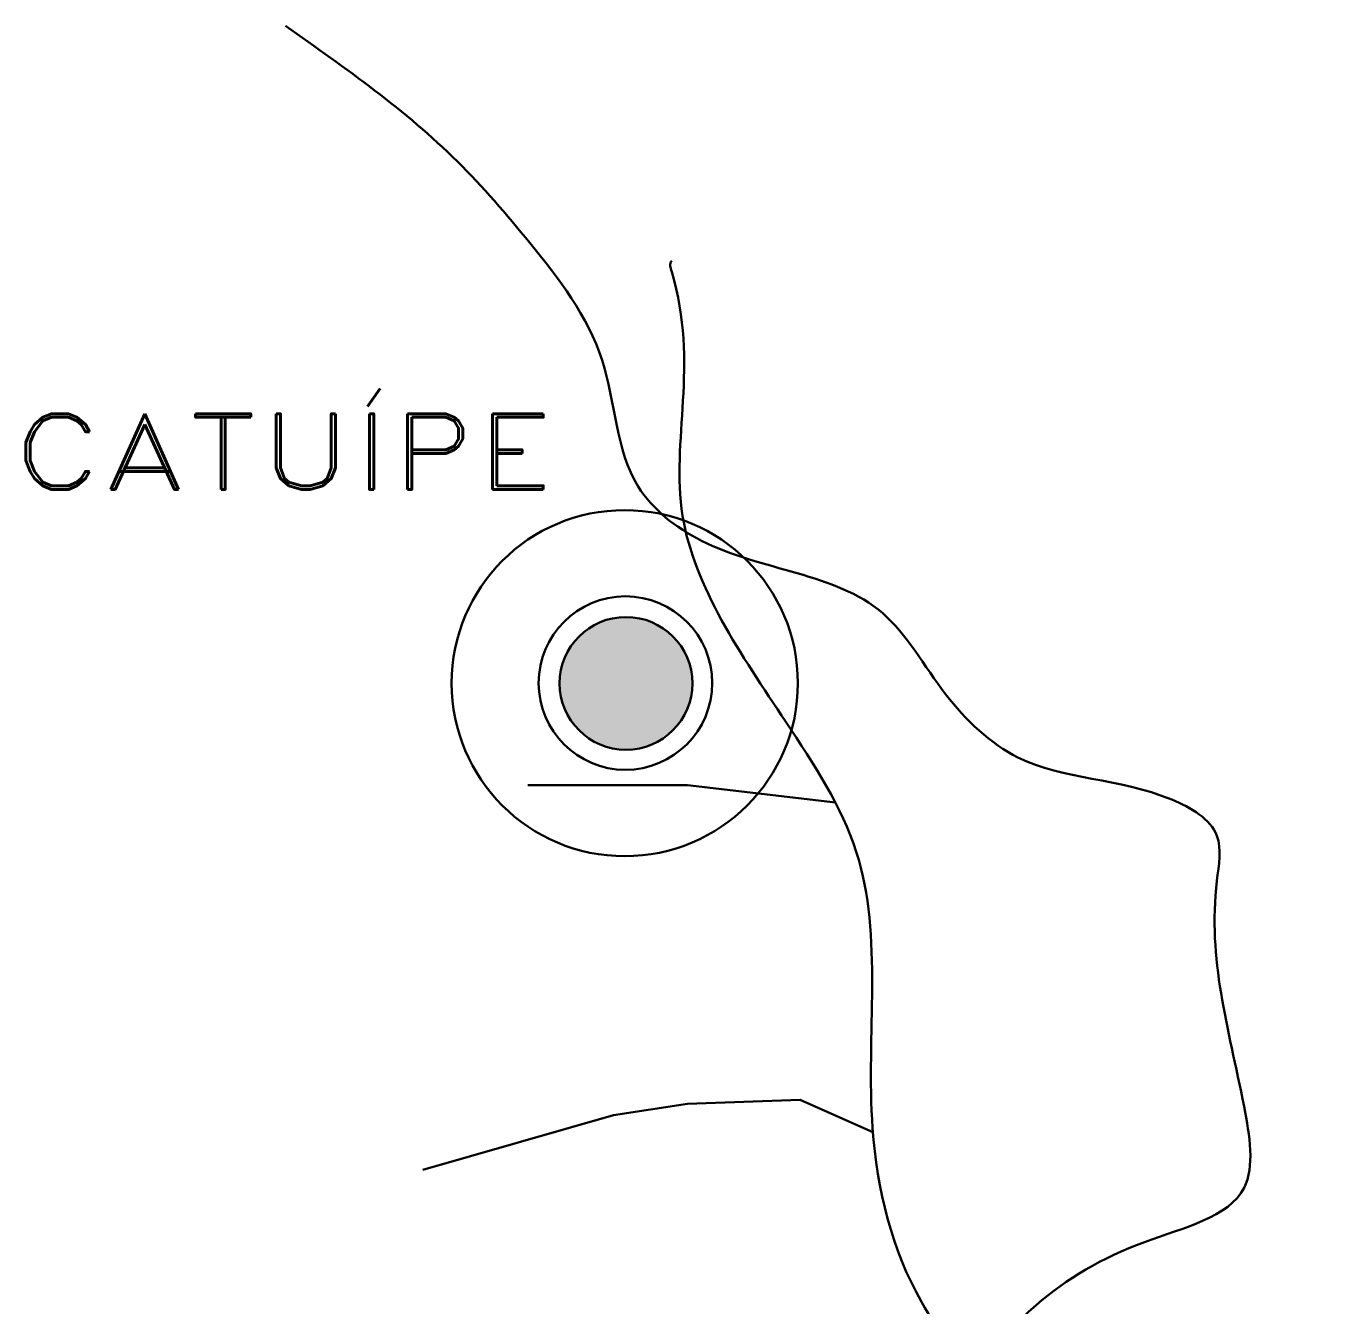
# Model space of a CAD drawing. Extents: x 15348.6 to 15438.1, y 2292.7 to 2368.6.
# Drawn here: x 15422.129 to 15423.175, y 2330.667 to 2331.697 of the extents above; entities that cross this region are included whole.
import ezdxf

# ---------------------------------------------------------------- set-up
doc = ezdxf.new("R2010")
doc.units = 0
doc.header["$LTSCALE"] = 2
doc.header["$MEASUREMENT"] = 0
doc.layers.get('0').update_dxf_attribs({"linetype": 'CONTINUOUS', "lineweight": 30})
doc.styles.get("Standard").update_dxf_attribs({"font": 'romand.shx'})

msp = doc.modelspace()

# ---------------------------------------------------------------- hatches: boundary and pattern name
h = msp.add_hatch(color=256)
h.paths.add_polyline_path([(15422.66523952485, 2331.16751611061, 0.2379135278352119), (15422.64357657379, 2331.210466098676), (15422.6165252625, 2331.210466098676), (15422.6165252625, 2331.114314021194, 0.3886641836491266)])
h.paths.add_polyline_path([(15422.6165252625, 2331.210466098676), (15422.58008485365, 2331.210466098676, 0.2379135278351805), (15422.55842190259, 2331.16751611061, 0.4402330120910831), (15422.6165252625, 2331.114314021194)])
h.paths.add_polyline_path([(15422.6165252625, 2331.220718200026, 0.1831380799407362), (15422.58008485365, 2331.210466098676), (15422.6165252625, 2331.210466098676)])
h.paths.add_polyline_path([(15422.6165252625, 2331.220718200026), (15422.6165252625, 2331.210466098676), (15422.64357657379, 2331.210466098676, 0.1379908531525086)])

# ---------------------------------------------------------------- linework, layer by layer
for p, q in [((15422.66125054013, 2331.085532331723), (15422.53296258986, 2331.085532331723)), ((15422.78034567042, 2331.071526878589), (15422.66125054013, 2331.085532331723)), ((15422.66125054013, 2330.829212804172), (15422.60180008158, 2330.81983528459)), ((15422.75199079408, 2330.832338672074), (15422.66125054013, 2330.829212804172)), ((15422.8104819798, 2330.80619282351), (15422.75199079408, 2330.832338672074)), ((15422.60180008158, 2330.81983528459), (15422.44848030953, 2330.776073428396))]:
    msp.add_line(p, q)
for centre, radius in [((15422.61084070788, 2331.167684707931), 0.1392771604750826), ((15422.61138684723, 2331.16778405532), 0.06983372593949355), ((15422.61183071372, 2331.16751611061), 0.05340881113119556)]:
    msp.add_circle(centre, radius)
at = {"start_tangent": (0.5110911263333029, -0.8595265327977699)}
msp.add_spline([(15424.23137843577, 2328.512341828768), (15424.22149321922, 2328.559199506954), (15424.18148052947, 2328.573743301317), (15424.12328726668, 2328.533770173253), (15424.10873252221, 2328.511969352664), (15423.94868176321, 2328.450180533059), (15423.87955958451, 2328.439280122765), (15423.83592106619, 2328.479253250827), (15423.79590837645, 2328.519226378891), (15423.73041202632, 2328.573743301317), (15423.65038664682, 2328.562842891024), (15423.5958192126, 2328.519226378891), (15423.56308389508, 2328.504697455485), (15423.54127749347, 2328.511969352664), (15423.49033588782, 2328.559199506954), (15423.4466973695, 2328.642789147149), (15423.42849108136, 2328.682762275213), (15423.34118832963, 2328.809953556583), (15423.34118832963, 2328.882627915529), (15423.30482718354, 2328.944401864181), (15423.29754981131, 2328.988018376312), (15423.26116295012, 2329.0098191969), (15423.13022168007, 2329.173340222266), (15423.10111219113, 2329.184255503517), (15423.06837687361, 2329.287816836787), (15423.08293161808, 2329.389563913502), (15423.06837687361, 2329.447709349041), (15423.03201572753, 2329.520383707986), (15423.08293161808, 2329.593072937887), (15423.07565424585, 2329.673019194013), (15423.03201572753, 2329.745693552958), (15422.99562886635, 2329.811096014723), (15422.97379674964, 2329.912857962393), (15423.02473835529, 2329.998351084877), (15423.0581936955, 2330.056496520416), (15423.01452946209, 2330.107370058773), (15422.91994933811, 2330.143699802768), (15422.89086556427, 2330.216389032669), (15422.89086556427, 2330.325408006564), (15422.88358819203, 2330.369009647741), (15422.83992395861, 2330.369009647741), (15422.81084018477, 2330.405354262692), (15422.81084018477, 2330.492572415999), (15422.85447870309, 2330.565246774945), (15422.94178145482, 2330.666993851658), (15423.02908420656, 2330.717867390017), (15423.10910958606, 2330.761483902148), (15423.10910958606, 2330.826886363913), (15423.08727746935, 2331.008594567708), (15423.08727746935, 2331.044924311705), (15423.05091632327, 2331.073997029473), (15422.92722671035, 2331.107917678697), (15422.86903344756, 2331.158806088009), (15422.818117557, 2331.224208549773), (15422.67259582738, 2331.282353985312), (15422.62167993682, 2331.325955626489), (15422.59257044788, 2331.427717574158), (15422.53437718509, 2331.522192753692), (15422.4761839223, 2331.587610086411), (15422.33793956491, 2331.696629060307)], degree=3, dxfattribs=at)
msp.add_open_spline([(15423.37038585877, 2329.918826523755), (15423.37264569808, 2329.951265891711), (15423.38754352694, 2330.038953769245), (15423.3521713303, 2330.161083428548), (15423.27679421687, 2330.292158970825), (15423.27845499457, 2330.415888005106), (15423.21980351381, 2330.587426199584), (15423.0401284779, 2330.516316986768), (15422.91265664341, 2330.584625244175), (15422.83311972037, 2330.681799992059), (15422.79547579819, 2330.834217191082), (15422.82669895537, 2331.005377596438), (15422.72902806457, 2331.154644849401), (15422.62601693611, 2331.304585612784), (15422.67181976439, 2331.426724754044), (15422.64656595785, 2331.50549741303), (15422.6486240503, 2331.507553437464)], degree=3, knots=[8.9547931665756, 8.9547931665756, 8.9547931665756, 8.9547931665756, 9.322230870245004, 9.948509410944823, 10.34601212097573, 10.99767456166389, 11.38026873777909, 12.10536109245708, 12.61239209960749, 12.95156925537107, 13.49829845104811, 14.33849528163755, 14.78748455472738, 15.48633589658328, 16.22713625052242, 16.26002822486057, 16.26002822486057, 16.26002822486057, 16.26002822486057])

# ---------------------------------------------------------------- texts
at = {"extrusion": (0, -0.6427876096865391, 0.7660444431189781)}
msp.add_text('CATUÍPE', height=0.07960021652385658, dxfattribs=at).set_placement((15422.11890559639, 1785.877511166194, -1498.569744909978))

doc.saveas('drawing.dxf')
